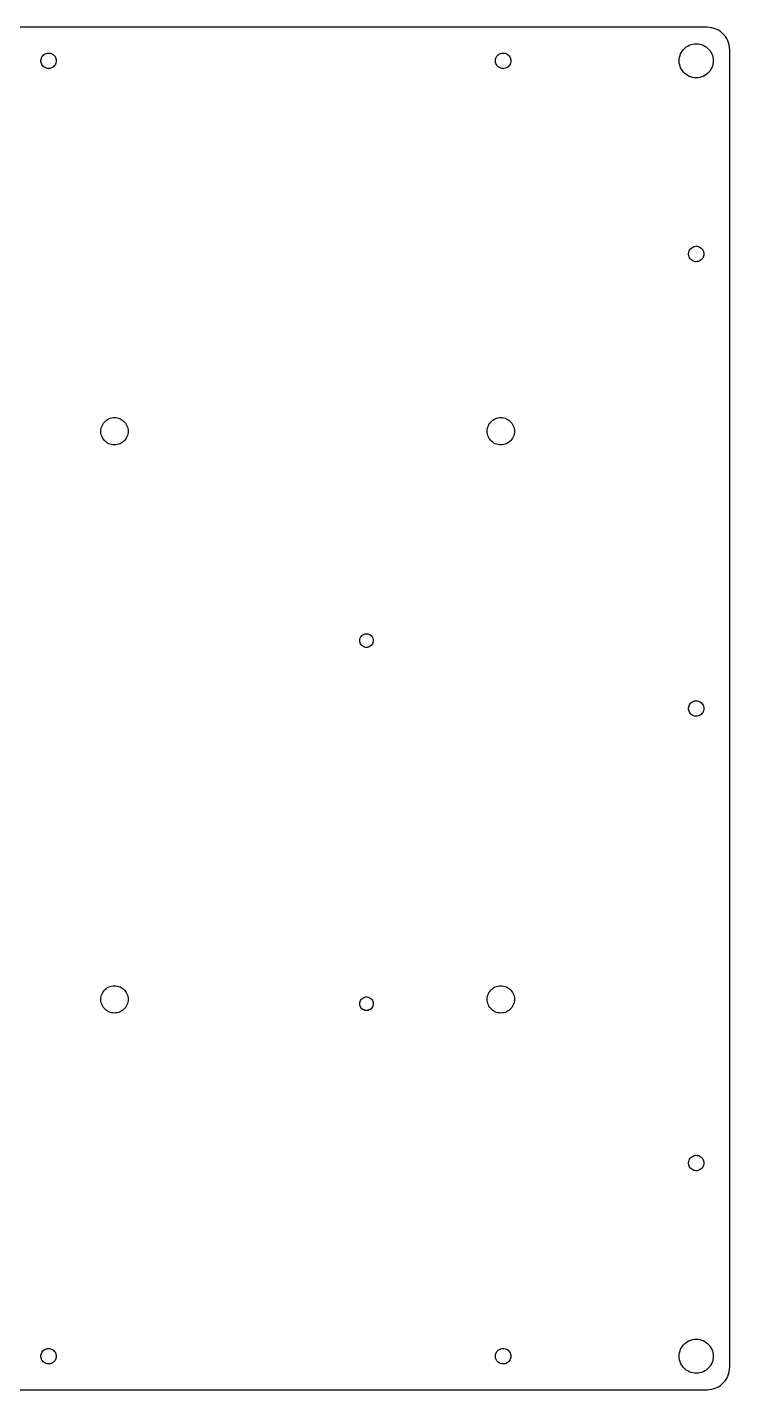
# Model space of a CAD drawing. Header units: metres. Extents: x -150 to 150, y -150 to 150.
# Drawn here: x -4.7 to 149.9, y -149.9 to 149.9 of the extents above; entities that cross this region are included whole.
import ezdxf

# ---------------------------------------------------------------- set-up
doc = ezdxf.new("R2010")
doc.units = ezdxf.units.M

msp = doc.modelspace()

# ---------------------------------------------------------------- linework, layer by layer
for p, q in [((144.875, 149.875), (-144.875, 149.875)), ((145.398, 149.848), (144.875, 149.875)), ((145.915, 149.766), (145.398, 149.848)), ((146.42, 149.63), (145.915, 149.766)), ((146.909, 149.443), (146.42, 149.63)), ((147.375, 149.205), (146.909, 149.443)), ((147.814, 148.92), (147.375, 149.205)), ((148.221, 148.591), (147.814, 148.92)), ((148.591, 148.221), (148.221, 148.591)), ((148.92, 147.814), (148.591, 148.221)), ((149.205, 147.375), (148.92, 147.814)), ((149.443, 146.909), (149.205, 147.375)), ((149.63, 146.42), (149.443, 146.909)), ((-1.17992, 143.724), (-0.98915, 143.883)), ((-0.98915, 143.883), (-0.7773, 144.012)), ((-0.7773, 144.012), (-0.54889, 144.109)), ((-0.54889, 144.109), (-0.30878, 144.172)), ((-0.30878, 144.172), (-0.06207, 144.199)), ((-0.06207, 144.199), (0.18593, 144.19)), ((0.18593, 144.19), (0.42998, 144.145)), ((0.42998, 144.145), (0.66487, 144.065)), ((0.66487, 144.065), (0.88559, 143.951)), ((0.88559, 143.951), (1.08743, 143.807)), ((98.8201, 143.724), (99.0108, 143.883)), ((99.0108, 143.883), (99.2227, 144.012)), ((99.2227, 144.012), (99.4511, 144.109)), ((99.4511, 144.109), (99.6912, 144.172)), ((99.6912, 144.172), (99.9379, 144.199)), ((99.9379, 144.199), (100.186, 144.19)), ((100.186, 144.19), (100.43, 144.145)), ((100.43, 144.145), (100.665, 144.065)), ((100.665, 144.065), (100.886, 143.951)), ((100.886, 143.951), (101.087, 143.807)), ((138.934, 143.659), (139.074, 144.025)), ((139.074, 144.025), (139.252, 144.375)), ((139.252, 144.375), (139.466, 144.704)), ((139.466, 144.704), (139.713, 145.009)), ((139.713, 145.009), (139.991, 145.287)), ((139.991, 145.287), (140.296, 145.534)), ((140.296, 145.534), (140.625, 145.748)), ((140.625, 145.748), (140.975, 145.926)), ((140.975, 145.926), (141.341, 146.066)), ((141.341, 146.066), (141.72, 146.168)), ((141.72, 146.168), (142.108, 146.229)), ((142.108, 146.229), (142.5, 146.25)), ((142.5, 146.25), (142.892, 146.229)), ((142.892, 146.229), (143.28, 146.168)), ((143.28, 146.168), (143.659, 146.066)), ((143.659, 146.066), (144.025, 145.926)), ((144.025, 145.926), (144.375, 145.748)), ((144.375, 145.748), (144.704, 145.534)), ((144.704, 145.534), (145.009, 145.287)), ((145.009, 145.287), (145.287, 145.009)), ((145.287, 145.009), (145.534, 144.704)), ((145.534, 144.704), (145.748, 144.375)), ((145.748, 144.375), (145.926, 144.025)), ((145.926, 144.025), (146.066, 143.659)), ((149.766, 145.915), (149.63, 146.42)), ((149.848, 145.398), (149.766, 145.915)), ((149.875, 144.875), (149.848, 145.398)), ((149.875, -144.875), (149.875, 144.875)), ((-1.69545, 142.624), (-1.65932, 142.87)), ((-1.69545, 142.376), (-1.69545, 142.624)), ((-1.65932, 142.13), (-1.69545, 142.376)), ((-1.65932, 142.87), (-1.58781, 143.107)), ((-1.58781, 141.893), (-1.65932, 142.13)), ((-1.58781, 143.107), (-1.48248, 143.332)), ((-1.48248, 141.668), (-1.58781, 141.893)), ((-1.48248, 143.332), (-1.34554, 143.539)), ((-1.34554, 141.461), (-1.48248, 141.668)), ((-1.34554, 143.539), (-1.17992, 143.724)), ((-1.17992, 141.276), (-1.34554, 141.461)), ((-0.98915, 141.117), (-1.17992, 141.276)), ((-0.7773, 140.988), (-0.98915, 141.117)), ((-0.54889, 140.891), (-0.7773, 140.988)), ((-0.30878, 140.828), (-0.54889, 140.891)), ((0.66487, 140.935), (0.42998, 140.855)), ((0.88559, 141.049), (0.66487, 140.935)), ((1.08743, 141.193), (0.88559, 141.049)), ((1.08743, 143.807), (1.2661, 143.634)), ((1.2661, 141.366), (1.08743, 141.193)), ((1.2661, 143.634), (1.41779, 143.438)), ((1.41779, 141.562), (1.2661, 141.366)), ((1.41779, 143.438), (1.53926, 143.222)), ((1.53926, 141.778), (1.41779, 141.562)), ((1.53926, 143.222), (1.62791, 142.99)), ((1.62791, 142.01), (1.53926, 141.778)), ((1.62791, 142.99), (1.68187, 142.748)), ((1.68187, 142.252), (1.62791, 142.01)), ((1.68187, 142.748), (1.7, 142.5)), ((1.7, 142.5), (1.68187, 142.252)), ((98.3045, 142.624), (98.3407, 142.87)), ((98.3045, 142.376), (98.3045, 142.624)), ((98.3407, 142.13), (98.3045, 142.376)), ((98.3407, 142.87), (98.4122, 143.107)), ((98.4122, 141.893), (98.3407, 142.13)), ((98.4122, 143.107), (98.5175, 143.332)), ((98.5175, 141.668), (98.4122, 141.893)), ((98.5175, 143.332), (98.6544, 143.539)), ((98.6544, 141.461), (98.5175, 141.668)), ((98.6544, 143.539), (98.8201, 143.724)), ((98.8201, 141.276), (98.6544, 141.461)), ((99.0108, 141.117), (98.8201, 141.276)), ((99.2227, 140.988), (99.0108, 141.117)), ((99.4511, 140.891), (99.2227, 140.988)), ((99.6912, 140.828), (99.4511, 140.891)), ((100.665, 140.935), (100.43, 140.855)), ((100.886, 141.049), (100.665, 140.935)), ((101.087, 141.193), (100.886, 141.049)), ((101.087, 143.807), (101.266, 143.634)), ((101.266, 141.366), (101.087, 141.193)), ((101.266, 143.634), (101.418, 143.438)), ((101.418, 141.562), (101.266, 141.366)), ((101.418, 143.438), (101.539, 143.222)), ((101.539, 141.778), (101.418, 141.562)), ((101.539, 143.222), (101.628, 142.99)), ((101.628, 142.01), (101.539, 141.778)), ((101.628, 142.99), (101.682, 142.748)), ((101.682, 142.252), (101.628, 142.01)), ((101.682, 142.748), (101.7, 142.5)), ((101.7, 142.5), (101.682, 142.252)), ((138.75, 142.5), (138.771, 142.892)), ((138.771, 142.108), (138.75, 142.5)), ((138.771, 142.892), (138.832, 143.28)), ((138.832, 141.72), (138.771, 142.108)), ((138.832, 143.28), (138.934, 143.659)), ((138.934, 141.341), (138.832, 141.72)), ((139.074, 140.975), (138.934, 141.341)), ((139.252, 140.625), (139.074, 140.975)), ((145.926, 140.975), (145.748, 140.625)), ((146.066, 141.341), (145.926, 140.975)), ((146.066, 143.659), (146.168, 143.28)), ((146.168, 141.72), (146.066, 141.341)), ((146.168, 143.28), (146.229, 142.892)), ((146.229, 142.108), (146.168, 141.72)), ((146.229, 142.892), (146.25, 142.5)), ((146.25, 142.5), (146.229, 142.108)), ((-0.06207, 140.801), (-0.30878, 140.828)), ((0.18593, 140.81), (-0.06207, 140.801)), ((0.42998, 140.855), (0.18593, 140.81)), ((99.9379, 140.801), (99.6912, 140.828)), ((100.186, 140.81), (99.9379, 140.801)), ((100.43, 140.855), (100.186, 140.81)), ((139.466, 140.296), (139.252, 140.625)), ((139.713, 139.991), (139.466, 140.296)), ((139.991, 139.713), (139.713, 139.991)), ((140.296, 139.466), (139.991, 139.713)), ((140.625, 139.252), (140.296, 139.466)), ((140.975, 139.074), (140.625, 139.252)), ((141.341, 138.934), (140.975, 139.074)), ((141.72, 138.832), (141.341, 138.934)), ((142.108, 138.771), (141.72, 138.832)), ((142.5, 138.75), (142.108, 138.771)), ((142.892, 138.771), (142.5, 138.75)), ((143.28, 138.832), (142.892, 138.771)), ((143.659, 138.934), (143.28, 138.832)), ((144.025, 139.074), (143.659, 138.934)), ((144.375, 139.252), (144.025, 139.074)), ((144.704, 139.466), (144.375, 139.252)), ((145.009, 139.713), (144.704, 139.466)), ((145.287, 139.991), (145.009, 139.713)), ((145.534, 140.296), (145.287, 139.991)), ((145.748, 140.625), (145.534, 140.296)), ((140.805, 100.124), (140.841, 100.37)), ((140.805, 99.8759), (140.805, 100.124)), ((140.841, 99.6304), (140.805, 99.8759)), ((140.841, 100.37), (140.912, 100.607)), ((140.912, 99.3927), (140.841, 99.6304)), ((140.912, 100.607), (141.018, 100.832)), ((141.018, 99.168), (140.912, 99.3927)), ((141.018, 100.832), (141.154, 101.039)), ((141.154, 98.961), (141.018, 99.168)), ((141.154, 101.039), (141.32, 101.224)), ((141.32, 98.7762), (141.154, 98.961)), ((141.32, 101.224), (141.511, 101.383)), ((141.511, 101.383), (141.723, 101.512)), ((141.723, 101.512), (141.951, 101.609)), ((141.951, 101.609), (142.191, 101.672)), ((142.191, 101.672), (142.438, 101.699)), ((142.438, 101.699), (142.686, 101.69)), ((142.686, 101.69), (142.93, 101.645)), ((142.93, 101.645), (143.165, 101.565)), ((143.165, 101.565), (143.386, 101.451)), ((143.386, 101.451), (143.587, 101.307)), ((143.587, 101.307), (143.766, 101.134)), ((143.766, 101.134), (143.918, 100.938)), ((143.918, 99.062), (143.766, 98.8656)), ((143.918, 100.938), (144.039, 100.722)), ((144.039, 99.2784), (143.918, 99.062)), ((144.039, 100.722), (144.128, 100.49)), ((144.128, 99.5102), (144.039, 99.2784)), ((144.128, 100.49), (144.182, 100.248)), ((144.182, 99.7525), (144.128, 99.5102)), ((144.182, 100.248), (144.2, 100)), ((144.2, 100), (144.182, 99.7525)), ((141.511, 98.6174), (141.32, 98.7762)), ((141.723, 98.4881), (141.511, 98.6174)), ((141.951, 98.3911), (141.723, 98.4881)), ((142.191, 98.3283), (141.951, 98.3911)), ((142.438, 98.3011), (142.191, 98.3283)), ((142.686, 98.3102), (142.438, 98.3011)), ((142.93, 98.3553), (142.686, 98.3102)), ((143.165, 98.4354), (142.93, 98.3553)), ((143.386, 98.5489), (143.165, 98.4354)), ((143.587, 98.6933), (143.386, 98.5489)), ((143.766, 98.8656), (143.587, 98.6933)), ((12.0729, 62.7634), (12.2706, 63.0074)), ((12.2706, 63.0074), (12.4926, 63.2294)), ((12.4926, 63.2294), (12.7366, 63.427)), ((12.7366, 63.427), (13, 63.5981)), ((13, 63.5981), (13.2798, 63.7406)), ((13.2798, 63.7406), (13.5729, 63.8532)), ((13.5729, 63.8532), (13.8763, 63.9344)), ((13.8763, 63.9344), (14.1864, 63.9836)), ((14.1864, 63.9836), (14.5, 64)), ((14.5, 64), (14.8136, 63.9836)), ((14.8136, 63.9836), (15.1237, 63.9344)), ((15.1237, 63.9344), (15.427, 63.8532)), ((15.427, 63.8532), (15.7202, 63.7406)), ((15.7202, 63.7406), (16, 63.5981)), ((16, 63.5981), (16.2634, 63.427)), ((16.2634, 63.427), (16.5074, 63.2294)), ((16.5074, 63.2294), (16.7294, 63.0074)), ((16.7294, 63.0074), (16.927, 62.7634)), ((97.073, 62.7634), (97.2706, 63.0074)), ((97.2706, 63.0074), (97.4926, 63.2294)), ((97.4926, 63.2294), (97.7366, 63.427)), ((97.7366, 63.427), (98, 63.5981)), ((98, 63.5981), (98.2798, 63.7406)), ((98.2798, 63.7406), (98.573, 63.8532)), ((98.573, 63.8532), (98.8763, 63.9344)), ((98.8763, 63.9344), (99.1864, 63.9836)), ((99.1864, 63.9836), (99.5, 64)), ((99.5, 64), (99.8136, 63.9836)), ((99.8136, 63.9836), (100.124, 63.9344)), ((100.124, 63.9344), (100.427, 63.8532)), ((100.427, 63.8532), (100.72, 63.7406)), ((100.72, 63.7406), (101, 63.5981)), ((101, 63.5981), (101.263, 63.427)), ((101.263, 63.427), (101.507, 63.2294)), ((101.507, 63.2294), (101.729, 63.0074)), ((101.729, 63.0074), (101.927, 62.7634)), ((11.5, 61), (11.5164, 61.3136)), ((11.5164, 60.6864), (11.5, 61)), ((11.5164, 61.3136), (11.5656, 61.6237)), ((11.5656, 60.3763), (11.5164, 60.6864)), ((11.5656, 61.6237), (11.6468, 61.927)), ((11.6468, 60.0729), (11.5656, 60.3763)), ((11.6468, 61.927), (11.7594, 62.2202)), ((11.7594, 59.7798), (11.6468, 60.0729)), ((11.7594, 62.2202), (11.9019, 62.5)), ((11.9019, 62.5), (12.0729, 62.7634)), ((16.927, 62.7634), (17.0981, 62.5)), ((17.0981, 62.5), (17.2406, 62.2202)), ((17.2406, 62.2202), (17.3532, 61.927)), ((17.3532, 60.0729), (17.2406, 59.7798)), ((17.3532, 61.927), (17.4344, 61.6237)), ((17.4344, 60.3763), (17.3532, 60.0729)), ((17.4344, 61.6237), (17.4836, 61.3136)), ((17.4836, 60.6864), (17.4344, 60.3763)), ((17.4836, 61.3136), (17.5, 61)), ((17.5, 61), (17.4836, 60.6864)), ((96.5, 61), (96.5164, 61.3136)), ((96.5164, 60.6864), (96.5, 61)), ((96.5164, 61.3136), (96.5656, 61.6237)), ((96.5656, 60.3763), (96.5164, 60.6864)), ((96.5656, 61.6237), (96.6468, 61.927)), ((96.6468, 60.0729), (96.5656, 60.3763)), ((96.6468, 61.927), (96.7594, 62.2202)), ((96.7594, 59.7798), (96.6468, 60.0729)), ((96.7594, 62.2202), (96.9019, 62.5)), ((96.9019, 62.5), (97.073, 62.7634)), ((101.927, 62.7634), (102.098, 62.5)), ((102.098, 62.5), (102.241, 62.2202)), ((102.241, 62.2202), (102.353, 61.927)), ((102.353, 60.0729), (102.241, 59.7798)), ((102.353, 61.927), (102.434, 61.6237)), ((102.434, 60.3763), (102.353, 60.0729)), ((102.434, 61.6237), (102.484, 61.3136)), ((102.484, 60.6864), (102.434, 60.3763)), ((102.484, 61.3136), (102.5, 61)), ((102.5, 61), (102.484, 60.6864)), ((11.9019, 59.5), (11.7594, 59.7798)), ((12.0729, 59.2366), (11.9019, 59.5)), ((12.2706, 58.9926), (12.0729, 59.2366)), ((12.4926, 58.7706), (12.2706, 58.9926)), ((12.7366, 58.5729), (12.4926, 58.7706)), ((13, 58.4019), (12.7366, 58.5729)), ((13.2798, 58.2594), (13, 58.4019)), ((13.5729, 58.1468), (13.2798, 58.2594)), ((13.8763, 58.0656), (13.5729, 58.1468)), ((14.1864, 58.0164), (13.8763, 58.0656)), ((14.5, 58), (14.1864, 58.0164)), ((14.8136, 58.0164), (14.5, 58)), ((15.1237, 58.0656), (14.8136, 58.0164)), ((15.427, 58.1468), (15.1237, 58.0656)), ((15.7202, 58.2594), (15.427, 58.1468)), ((16, 58.4019), (15.7202, 58.2594)), ((16.2634, 58.5729), (16, 58.4019)), ((16.5074, 58.7706), (16.2634, 58.5729)), ((16.7294, 58.9926), (16.5074, 58.7706)), ((16.927, 59.2366), (16.7294, 58.9926)), ((17.0981, 59.5), (16.927, 59.2366)), ((17.2406, 59.7798), (17.0981, 59.5)), ((96.9019, 59.5), (96.7594, 59.7798)), ((97.073, 59.2366), (96.9019, 59.5)), ((97.2706, 58.9926), (97.073, 59.2366)), ((97.4926, 58.7706), (97.2706, 58.9926)), ((97.7366, 58.5729), (97.4926, 58.7706)), ((98, 58.4019), (97.7366, 58.5729)), ((98.2798, 58.2594), (98, 58.4019)), ((98.573, 58.1468), (98.2798, 58.2594)), ((98.8763, 58.0656), (98.573, 58.1468)), ((99.1864, 58.0164), (98.8763, 58.0656)), ((99.5, 58), (99.1864, 58.0164)), ((99.8136, 58.0164), (99.5, 58)), ((100.124, 58.0656), (99.8136, 58.0164)), ((100.427, 58.1468), (100.124, 58.0656)), ((100.72, 58.2594), (100.427, 58.1468)), ((101, 58.4019), (100.72, 58.2594)), ((101.263, 58.5729), (101, 58.4019)), ((101.507, 58.7706), (101.263, 58.5729)), ((101.729, 58.9926), (101.507, 58.7706)), ((101.927, 59.2366), (101.729, 58.9926)), ((102.098, 59.5), (101.927, 59.2366)), ((102.241, 59.7798), (102.098, 59.5)), ((68.45, 14.95), (68.4705, 15.1969)), ((68.4705, 15.1969), (68.5313, 15.437)), ((68.5313, 15.437), (68.6308, 15.6639)), ((68.6308, 15.6639), (68.7663, 15.8713)), ((68.7663, 15.8713), (68.9341, 16.0536)), ((68.9341, 16.0536), (69.1296, 16.2057)), ((69.1296, 16.2057), (69.3475, 16.3237)), ((69.3475, 16.3237), (69.5818, 16.4041)), ((69.5818, 16.4041), (69.8261, 16.4449)), ((69.8261, 16.4449), (70.0739, 16.4449)), ((70.0739, 16.4449), (70.3182, 16.4041)), ((70.3182, 16.4041), (70.5525, 16.3237)), ((70.5525, 16.3237), (70.7704, 16.2057)), ((70.7704, 16.2057), (70.9659, 16.0536)), ((70.9659, 16.0536), (71.1337, 15.8713)), ((71.1337, 15.8713), (71.2692, 15.6639)), ((71.2692, 15.6639), (71.3687, 15.437)), ((71.3687, 15.437), (71.4295, 15.1969)), ((71.4295, 15.1969), (71.45, 14.95)), ((68.4705, 14.7031), (68.45, 14.95)), ((68.5313, 14.4629), (68.4705, 14.7031)), ((68.6308, 14.2361), (68.5313, 14.4629)), ((68.7663, 14.0287), (68.6308, 14.2361)), ((68.9341, 13.8464), (68.7663, 14.0287)), ((69.1296, 13.6942), (68.9341, 13.8464)), ((69.3475, 13.5763), (69.1296, 13.6942)), ((69.5818, 13.4959), (69.3475, 13.5763)), ((69.8261, 13.4551), (69.5818, 13.4959)), ((70.0739, 13.4551), (69.8261, 13.4551)), ((70.3182, 13.4959), (70.0739, 13.4551)), ((70.5525, 13.5763), (70.3182, 13.4959)), ((70.7704, 13.6942), (70.5525, 13.5763)), ((70.9659, 13.8464), (70.7704, 13.6942)), ((71.1337, 14.0287), (70.9659, 13.8464)), ((71.2692, 14.2361), (71.1337, 14.0287)), ((71.3687, 14.4629), (71.2692, 14.2361)), ((71.4295, 14.7031), (71.3687, 14.4629)), ((71.45, 14.95), (71.4295, 14.7031)), ((140.805, 0.12408), (140.841, 0.36963)), ((140.805, -0.12408), (140.805, 0.12408)), ((140.841, 0.36963), (140.912, 0.60728)), ((140.912, 0.60728), (141.018, 0.832)), ((141.018, 0.832), (141.154, 1.03899)), ((141.154, 1.03899), (141.32, 1.22383)), ((141.32, 1.22383), (141.511, 1.38258)), ((141.511, 1.38258), (141.723, 1.51187)), ((141.723, 1.51187), (141.951, 1.60893)), ((141.951, 1.60893), (142.191, 1.67171)), ((142.191, 1.67171), (142.438, 1.69885)), ((142.438, 1.69885), (142.686, 1.68979)), ((142.686, 1.68979), (142.93, 1.64471)), ((142.93, 1.64471), (143.165, 1.56458)), ((143.165, 1.56458), (143.386, 1.4511)), ((143.386, 1.4511), (143.587, 1.30669)), ((143.587, 1.30669), (143.766, 1.13443)), ((143.766, 1.13443), (143.918, 0.938)), ((143.918, 0.938), (144.039, 0.72157)), ((144.039, 0.72157), (144.128, 0.48976)), ((144.128, 0.48976), (144.182, 0.24751)), ((144.182, 0.24751), (144.2, 0)), ((144.2, 0), (144.182, -0.24751)), ((140.841, -0.36963), (140.805, -0.12408)), ((140.912, -0.60728), (140.841, -0.36963)), ((141.018, -0.832), (140.912, -0.60728)), ((141.154, -1.03899), (141.018, -0.832)), ((141.32, -1.22383), (141.154, -1.03899)), ((141.511, -1.38258), (141.32, -1.22383)), ((141.723, -1.51187), (141.511, -1.38258)), ((141.951, -1.60893), (141.723, -1.51187)), ((142.191, -1.67171), (141.951, -1.60893)), ((142.438, -1.69885), (142.191, -1.67171)), ((142.686, -1.68979), (142.438, -1.69885)), ((142.93, -1.64471), (142.686, -1.68979)), ((143.165, -1.56458), (142.93, -1.64471)), ((143.386, -1.4511), (143.165, -1.56458)), ((143.587, -1.30669), (143.386, -1.4511)), ((143.766, -1.13443), (143.587, -1.30669)), ((143.918, -0.938), (143.766, -1.13443)), ((144.039, -0.72157), (143.918, -0.938)), ((144.128, -0.48976), (144.039, -0.72157)), ((144.182, -0.24751), (144.128, -0.48976)), ((11.6468, -63.0729), (11.7594, -62.7798)), ((11.7594, -62.7798), (11.9019, -62.5)), ((11.9019, -62.5), (12.0729, -62.2366)), ((12.0729, -62.2366), (12.2706, -61.9926)), ((12.2706, -61.9926), (12.4926, -61.7706)), ((12.4926, -61.7706), (12.7366, -61.5729)), ((12.7366, -61.5729), (13, -61.4019)), ((13, -61.4019), (13.2798, -61.2594)), ((13.2798, -61.2594), (13.5729, -61.1468)), ((13.5729, -61.1468), (13.8763, -61.0656)), ((13.8763, -61.0656), (14.1864, -61.0164)), ((14.1864, -61.0164), (14.5, -61)), ((14.5, -61), (14.8136, -61.0164)), ((14.8136, -61.0164), (15.1237, -61.0656)), ((15.1237, -61.0656), (15.427, -61.1468)), ((15.427, -61.1468), (15.7202, -61.2594)), ((15.7202, -61.2594), (16, -61.4019)), ((16, -61.4019), (16.2634, -61.5729)), ((16.2634, -61.5729), (16.5074, -61.7706)), ((16.5074, -61.7706), (16.7294, -61.9926)), ((16.7294, -61.9926), (16.927, -62.2366)), ((16.927, -62.2366), (17.0981, -62.5)), ((17.0981, -62.5), (17.2406, -62.7798)), ((17.2406, -62.7798), (17.3532, -63.0729)), ((96.6468, -63.0729), (96.7594, -62.7798)), ((96.7594, -62.7798), (96.9019, -62.5)), ((96.9019, -62.5), (97.073, -62.2366)), ((97.073, -62.2366), (97.2706, -61.9926)), ((97.2706, -61.9926), (97.4926, -61.7706)), ((97.4926, -61.7706), (97.7366, -61.5729)), ((97.7366, -61.5729), (98, -61.4019)), ((98, -61.4019), (98.2798, -61.2594)), ((98.2798, -61.2594), (98.573, -61.1468)), ((98.573, -61.1468), (98.8763, -61.0656)), ((98.8763, -61.0656), (99.1864, -61.0164)), ((99.1864, -61.0164), (99.5, -61)), ((99.5, -61), (99.8136, -61.0164)), ((99.8136, -61.0164), (100.124, -61.0656)), ((100.124, -61.0656), (100.427, -61.1468)), ((100.427, -61.1468), (100.72, -61.2594)), ((100.72, -61.2594), (101, -61.4019)), ((101, -61.4019), (101.263, -61.5729)), ((101.263, -61.5729), (101.507, -61.7706)), ((101.507, -61.7706), (101.729, -61.9926)), ((101.729, -61.9926), (101.927, -62.2366)), ((101.927, -62.2366), (102.098, -62.5)), ((102.098, -62.5), (102.241, -62.7798)), ((102.241, -62.7798), (102.353, -63.0729)), ((11.5, -64), (11.5164, -63.6864)), ((11.5164, -64.3136), (11.5, -64)), ((11.5164, -63.6864), (11.5656, -63.3763)), ((11.5656, -64.6237), (11.5164, -64.3136)), ((11.5656, -63.3763), (11.6468, -63.0729)), ((11.6468, -64.927), (11.5656, -64.6237)), ((11.7594, -65.2202), (11.6468, -64.927)), ((11.9019, -65.5), (11.7594, -65.2202)), ((12.0729, -65.7634), (11.9019, -65.5)), ((12.2706, -66.0074), (12.0729, -65.7634)), ((16.927, -65.7634), (16.7294, -66.0074)), ((17.0981, -65.5), (16.927, -65.7634)), ((17.2406, -65.2202), (17.0981, -65.5)), ((17.3532, -64.927), (17.2406, -65.2202)), ((17.3532, -63.0729), (17.4344, -63.3763)), ((17.4344, -64.6237), (17.3532, -64.927)), ((17.4344, -63.3763), (17.4836, -63.6864)), ((17.4836, -64.3136), (17.4344, -64.6237)), ((17.4836, -63.6864), (17.5, -64)), ((17.5, -64), (17.4836, -64.3136)), ((68.45, -64.95), (68.4705, -64.7031)), ((68.4705, -65.1969), (68.45, -64.95)), ((68.4705, -64.7031), (68.5313, -64.463)), ((68.5313, -65.437), (68.4705, -65.1969)), ((68.5313, -64.463), (68.6308, -64.2361)), ((68.6308, -65.6639), (68.5313, -65.437)), ((68.6308, -64.2361), (68.7663, -64.0287)), ((68.7663, -65.8713), (68.6308, -65.6639)), ((68.7663, -64.0287), (68.9341, -63.8464)), ((68.9341, -66.0536), (68.7663, -65.8713)), ((68.9341, -63.8464), (69.1296, -63.6942)), ((69.1296, -63.6942), (69.3475, -63.5763)), ((69.3475, -63.5763), (69.5818, -63.4959)), ((69.5818, -63.4959), (69.8261, -63.4551)), ((69.8261, -63.4551), (70.0739, -63.4551)), ((70.0739, -63.4551), (70.3182, -63.4959)), ((70.3182, -63.4959), (70.5525, -63.5763)), ((70.5525, -63.5763), (70.7704, -63.6942)), ((70.7704, -63.6942), (70.9659, -63.8464)), ((70.9659, -63.8464), (71.1337, -64.0287)), ((71.1337, -65.8713), (70.9659, -66.0536)), ((71.1337, -64.0287), (71.2692, -64.2361)), ((71.2692, -65.6639), (71.1337, -65.8713)), ((71.2692, -64.2361), (71.3687, -64.463)), ((71.3687, -65.437), (71.2692, -65.6639)), ((71.3687, -64.463), (71.4295, -64.7031)), ((71.4295, -65.1969), (71.3687, -65.437)), ((71.4295, -64.7031), (71.45, -64.95)), ((71.45, -64.95), (71.4295, -65.1969)), ((96.5, -64), (96.5164, -63.6864)), ((96.5164, -64.3136), (96.5, -64)), ((96.5164, -63.6864), (96.5656, -63.3763)), ((96.5656, -64.6237), (96.5164, -64.3136)), ((96.5656, -63.3763), (96.6468, -63.0729)), ((96.6468, -64.927), (96.5656, -64.6237)), ((96.7594, -65.2202), (96.6468, -64.927)), ((96.9019, -65.5), (96.7594, -65.2202)), ((97.073, -65.7634), (96.9019, -65.5)), ((97.2706, -66.0074), (97.073, -65.7634)), ((101.927, -65.7634), (101.729, -66.0074)), ((102.098, -65.5), (101.927, -65.7634)), ((102.241, -65.2202), (102.098, -65.5)), ((102.353, -64.927), (102.241, -65.2202)), ((102.353, -63.0729), (102.434, -63.3763)), ((102.434, -64.6237), (102.353, -64.927)), ((102.434, -63.3763), (102.484, -63.6864)), ((102.484, -64.3136), (102.434, -64.6237)), ((102.484, -63.6864), (102.5, -64)), ((102.5, -64), (102.484, -64.3136)), ((12.4926, -66.2294), (12.2706, -66.0074)), ((12.7366, -66.427), (12.4926, -66.2294)), ((13, -66.5981), (12.7366, -66.427)), ((13.2798, -66.7406), (13, -66.5981)), ((13.5729, -66.8532), (13.2798, -66.7406)), ((13.8763, -66.9344), (13.5729, -66.8532)), ((14.1864, -66.9836), (13.8763, -66.9344)), ((14.5, -67), (14.1864, -66.9836)), ((14.8136, -66.9836), (14.5, -67)), ((15.1237, -66.9344), (14.8136, -66.9836)), ((15.427, -66.8532), (15.1237, -66.9344)), ((15.7202, -66.7406), (15.427, -66.8532)), ((16, -66.5981), (15.7202, -66.7406)), ((16.2634, -66.427), (16, -66.5981)), ((16.5074, -66.2294), (16.2634, -66.427)), ((16.7294, -66.0074), (16.5074, -66.2294)), ((69.1296, -66.2057), (68.9341, -66.0536)), ((69.3475, -66.3237), (69.1296, -66.2057)), ((69.5818, -66.4041), (69.3475, -66.3237)), ((69.8261, -66.4449), (69.5818, -66.4041)), ((70.0739, -66.4449), (69.8261, -66.4449)), ((70.3182, -66.4041), (70.0739, -66.4449)), ((70.5525, -66.3237), (70.3182, -66.4041)), ((70.7704, -66.2057), (70.5525, -66.3237)), ((70.9659, -66.0536), (70.7704, -66.2057)), ((97.4926, -66.2294), (97.2706, -66.0074)), ((97.7366, -66.427), (97.4926, -66.2294)), ((98, -66.5981), (97.7366, -66.427)), ((98.2798, -66.7406), (98, -66.5981)), ((98.573, -66.8532), (98.2798, -66.7406)), ((98.8763, -66.9344), (98.573, -66.8532)), ((99.1864, -66.9836), (98.8763, -66.9344)), ((99.5, -67), (99.1864, -66.9836)), ((99.8136, -66.9836), (99.5, -67)), ((100.124, -66.9344), (99.8136, -66.9836)), ((100.427, -66.8532), (100.124, -66.9344)), ((100.72, -66.7406), (100.427, -66.8532)), ((101, -66.5981), (100.72, -66.7406)), ((101.263, -66.427), (101, -66.5981)), ((101.507, -66.2294), (101.263, -66.427)), ((101.729, -66.0074), (101.507, -66.2294)), ((141.154, -98.961), (141.32, -98.7762)), ((141.32, -98.7762), (141.511, -98.6174)), ((141.511, -98.6174), (141.723, -98.4881)), ((141.723, -98.4881), (141.951, -98.3911)), ((141.951, -98.3911), (142.191, -98.3283)), ((142.191, -98.3283), (142.438, -98.3011)), ((142.438, -98.3011), (142.686, -98.3102)), ((142.686, -98.3102), (142.93, -98.3553)), ((142.93, -98.3553), (143.165, -98.4354)), ((143.165, -98.4354), (143.386, -98.5489)), ((143.386, -98.5489), (143.587, -98.6933)), ((143.587, -98.6933), (143.766, -98.8656)), ((143.766, -98.8656), (143.918, -99.062)), ((140.805, -99.8759), (140.841, -99.6304)), ((140.805, -100.124), (140.805, -99.8759)), ((140.841, -100.37), (140.805, -100.124)), ((140.841, -99.6304), (140.912, -99.3927)), ((140.912, -100.607), (140.841, -100.37)), ((140.912, -99.3927), (141.018, -99.168)), ((141.018, -100.832), (140.912, -100.607)), ((141.018, -99.168), (141.154, -98.961)), ((141.154, -101.039), (141.018, -100.832)), ((141.32, -101.224), (141.154, -101.039)), ((141.511, -101.383), (141.32, -101.224)), ((141.723, -101.512), (141.511, -101.383)), ((141.951, -101.609), (141.723, -101.512)), ((142.191, -101.672), (141.951, -101.609)), ((142.438, -101.699), (142.191, -101.672)), ((142.686, -101.69), (142.438, -101.699)), ((142.93, -101.645), (142.686, -101.69)), ((143.165, -101.565), (142.93, -101.645)), ((143.386, -101.451), (143.165, -101.565)), ((143.587, -101.307), (143.386, -101.451)), ((143.766, -101.134), (143.587, -101.307)), ((143.918, -100.938), (143.766, -101.134)), ((143.918, -99.062), (144.039, -99.2784)), ((144.039, -100.722), (143.918, -100.938)), ((144.039, -99.2784), (144.128, -99.5102)), ((144.128, -100.49), (144.039, -100.722)), ((144.128, -99.5102), (144.182, -99.7525)), ((144.182, -100.248), (144.128, -100.49)), ((144.182, -99.7525), (144.2, -100)), ((144.2, -100), (144.182, -100.248)), ((-0.54889, -140.891), (-0.30878, -140.828)), ((-0.30878, -140.828), (-0.06207, -140.801)), ((-0.06207, -140.801), (0.18593, -140.81)), ((0.18593, -140.81), (0.42998, -140.855)), ((0.42998, -140.855), (0.66487, -140.935)), ((99.4511, -140.891), (99.6912, -140.828)), ((99.6912, -140.828), (99.9379, -140.801)), ((99.9379, -140.801), (100.186, -140.81)), ((100.186, -140.81), (100.43, -140.855)), ((100.43, -140.855), (100.665, -140.935)), ((139.074, -140.975), (139.252, -140.625)), ((139.252, -140.625), (139.466, -140.296)), ((139.466, -140.296), (139.713, -139.991)), ((139.713, -139.991), (139.991, -139.713)), ((139.991, -139.713), (140.296, -139.466)), ((140.296, -139.466), (140.625, -139.252)), ((140.625, -139.252), (140.975, -139.074)), ((140.975, -139.074), (141.341, -138.934)), ((141.341, -138.934), (141.72, -138.832)), ((141.72, -138.832), (142.108, -138.771)), ((142.108, -138.771), (142.5, -138.75)), ((142.5, -138.75), (142.892, -138.771)), ((142.892, -138.771), (143.28, -138.832)), ((143.28, -138.832), (143.659, -138.934)), ((143.659, -138.934), (144.025, -139.074)), ((144.025, -139.074), (144.375, -139.252)), ((144.375, -139.252), (144.704, -139.466)), ((144.704, -139.466), (145.009, -139.713)), ((145.009, -139.713), (145.287, -139.991)), ((145.287, -139.991), (145.534, -140.296)), ((145.534, -140.296), (145.748, -140.625)), ((145.748, -140.625), (145.926, -140.975)), ((-1.69545, -142.376), (-1.65932, -142.13)), ((-1.69545, -142.624), (-1.69545, -142.376)), ((-1.65932, -142.87), (-1.69545, -142.624)), ((-1.65932, -142.13), (-1.58781, -141.893)), ((-1.58781, -143.107), (-1.65932, -142.87)), ((-1.58781, -141.893), (-1.48248, -141.668)), ((-1.48248, -143.332), (-1.58781, -143.107)), ((-1.48248, -141.668), (-1.34554, -141.461)), ((-1.34554, -143.539), (-1.48248, -143.332)), ((-1.34554, -141.461), (-1.17992, -141.276)), ((-1.17992, -143.724), (-1.34554, -143.539)), ((-1.17992, -141.276), (-0.98915, -141.117)), ((-0.98915, -143.883), (-1.17992, -143.724)), ((-0.98915, -141.117), (-0.7773, -140.988)), ((-0.7773, -140.988), (-0.54889, -140.891)), ((0.66487, -140.935), (0.88559, -141.049)), ((0.88559, -141.049), (1.08743, -141.193)), ((1.08743, -143.807), (0.88559, -143.951)), ((1.08743, -141.193), (1.2661, -141.366)), ((1.2661, -143.634), (1.08743, -143.807)), ((1.2661, -141.366), (1.41779, -141.562)), ((1.41779, -143.438), (1.2661, -143.634)), ((1.41779, -141.562), (1.53926, -141.778)), ((1.53926, -143.222), (1.41779, -143.438)), ((1.53926, -141.778), (1.62791, -142.01)), ((1.62791, -142.99), (1.53926, -143.222)), ((1.62791, -142.01), (1.68187, -142.252)), ((1.68187, -142.748), (1.62791, -142.99)), ((1.68187, -142.252), (1.7, -142.5)), ((1.7, -142.5), (1.68187, -142.748)), ((98.3045, -142.376), (98.3407, -142.13)), ((98.3045, -142.624), (98.3045, -142.376)), ((98.3407, -142.87), (98.3045, -142.624)), ((98.3407, -142.13), (98.4122, -141.893)), ((98.4122, -143.107), (98.3407, -142.87)), ((98.4122, -141.893), (98.5175, -141.668)), ((98.5175, -143.332), (98.4122, -143.107)), ((98.5175, -141.668), (98.6544, -141.461)), ((98.6544, -143.539), (98.5175, -143.332)), ((98.6544, -141.461), (98.8201, -141.276)), ((98.8201, -143.724), (98.6544, -143.539)), ((98.8201, -141.276), (99.0108, -141.117)), ((99.0108, -143.883), (98.8201, -143.724)), ((99.0108, -141.117), (99.2227, -140.988)), ((99.2227, -140.988), (99.4511, -140.891)), ((100.665, -140.935), (100.886, -141.049)), ((100.886, -141.049), (101.087, -141.193)), ((101.087, -143.807), (100.886, -143.951)), ((101.087, -141.193), (101.266, -141.366)), ((101.266, -143.634), (101.087, -143.807)), ((101.266, -141.366), (101.418, -141.562)), ((101.418, -143.438), (101.266, -143.634)), ((101.418, -141.562), (101.539, -141.778)), ((101.539, -143.222), (101.418, -143.438)), ((101.539, -141.778), (101.628, -142.01)), ((101.628, -142.99), (101.539, -143.222)), ((101.628, -142.01), (101.682, -142.252)), ((101.682, -142.748), (101.628, -142.99)), ((101.682, -142.252), (101.7, -142.5)), ((101.7, -142.5), (101.682, -142.748)), ((138.75, -142.5), (138.771, -142.108)), ((138.771, -142.892), (138.75, -142.5)), ((138.771, -142.108), (138.832, -141.72)), ((138.832, -143.28), (138.771, -142.892)), ((138.832, -141.72), (138.934, -141.341)), ((138.934, -143.659), (138.832, -143.28)), ((138.934, -141.341), (139.074, -140.975)), ((139.074, -144.025), (138.934, -143.659)), ((145.926, -140.975), (146.066, -141.341)), ((146.066, -143.659), (145.926, -144.025)), ((146.066, -141.341), (146.168, -141.72)), ((146.168, -143.28), (146.066, -143.659)), ((146.168, -141.72), (146.229, -142.108)), ((146.229, -142.892), (146.168, -143.28)), ((146.229, -142.108), (146.25, -142.5)), ((146.25, -142.5), (146.229, -142.892)), ((-0.7773, -144.012), (-0.98915, -143.883)), ((-0.54889, -144.109), (-0.7773, -144.012)), ((-0.30878, -144.172), (-0.54889, -144.109)), ((-0.06207, -144.199), (-0.30878, -144.172)), ((0.18593, -144.19), (-0.06207, -144.199)), ((0.42998, -144.145), (0.18593, -144.19)), ((0.66487, -144.065), (0.42998, -144.145)), ((0.88559, -143.951), (0.66487, -144.065)), ((99.2227, -144.012), (99.0108, -143.883)), ((99.4511, -144.109), (99.2227, -144.012)), ((99.6912, -144.172), (99.4511, -144.109)), ((99.9379, -144.199), (99.6912, -144.172)), ((100.186, -144.19), (99.9379, -144.199)), ((100.43, -144.145), (100.186, -144.19)), ((100.665, -144.065), (100.43, -144.145)), ((100.886, -143.951), (100.665, -144.065)), ((139.252, -144.375), (139.074, -144.025)), ((139.466, -144.704), (139.252, -144.375)), ((139.713, -145.009), (139.466, -144.704)), ((139.991, -145.287), (139.713, -145.009)), ((140.296, -145.534), (139.991, -145.287)), ((140.625, -145.748), (140.296, -145.534)), ((140.975, -145.926), (140.625, -145.748)), ((141.341, -146.066), (140.975, -145.926)), ((141.72, -146.168), (141.341, -146.066)), ((142.108, -146.229), (141.72, -146.168)), ((142.5, -146.25), (142.108, -146.229)), ((142.892, -146.229), (142.5, -146.25)), ((143.28, -146.168), (142.892, -146.229)), ((143.659, -146.066), (143.28, -146.168)), ((144.025, -145.926), (143.659, -146.066)), ((144.375, -145.748), (144.025, -145.926)), ((144.704, -145.534), (144.375, -145.748)), ((145.009, -145.287), (144.704, -145.534)), ((145.287, -145.009), (145.009, -145.287)), ((145.534, -144.704), (145.287, -145.009)), ((145.748, -144.375), (145.534, -144.704)), ((145.926, -144.025), (145.748, -144.375)), ((149.443, -146.909), (149.63, -146.42)), ((149.63, -146.42), (149.766, -145.915)), ((149.766, -145.915), (149.848, -145.398)), ((149.848, -145.398), (149.875, -144.875)), ((-144.875, -149.875), (144.875, -149.875)), ((144.875, -149.875), (145.398, -149.848)), ((145.398, -149.848), (145.915, -149.766)), ((145.915, -149.766), (146.42, -149.63)), ((146.42, -149.63), (146.909, -149.443)), ((146.909, -149.443), (147.375, -149.205)), ((147.375, -149.205), (147.814, -148.92)), ((147.814, -148.92), (148.221, -148.591)), ((148.221, -148.591), (148.591, -148.221)), ((148.591, -148.221), (148.92, -147.814)), ((148.92, -147.814), (149.205, -147.375)), ((149.205, -147.375), (149.443, -146.909))]:
    msp.add_line(p, q)

doc.saveas('drawing.dxf')
